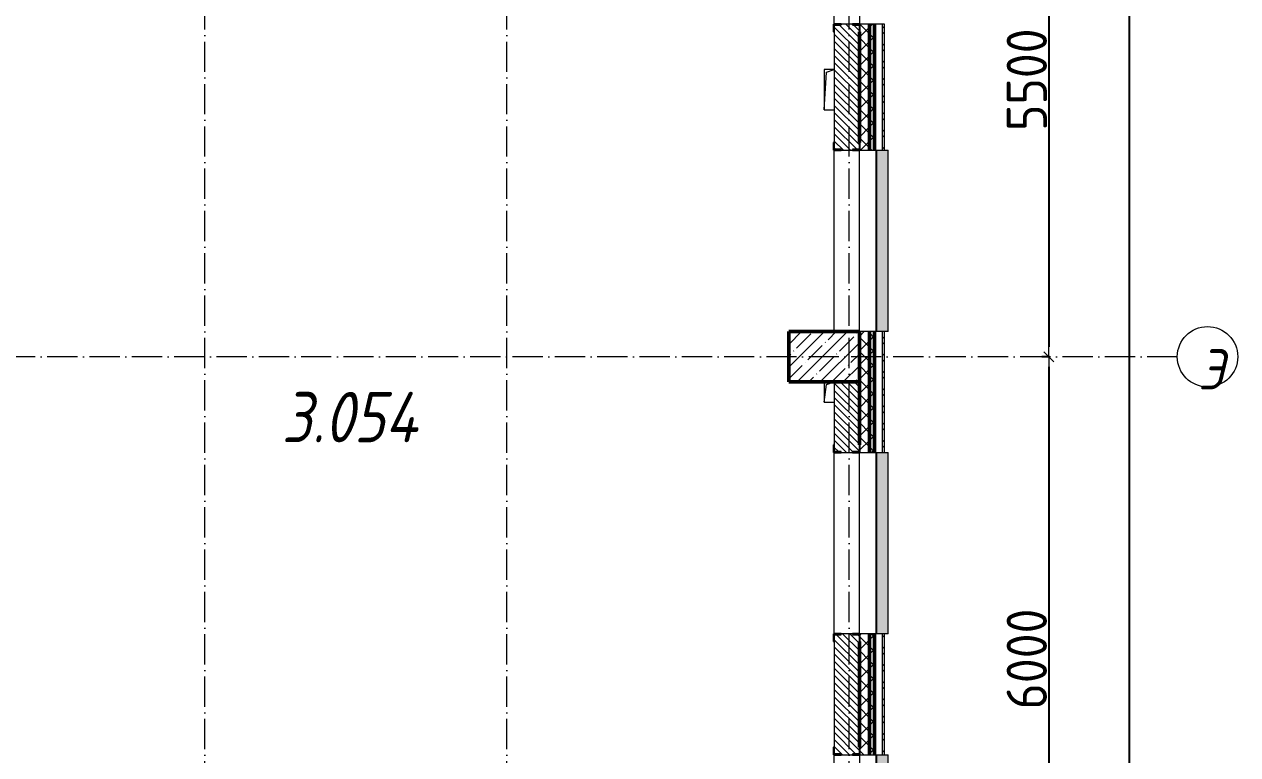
# Model space of a CAD drawing. Header units: millimetres. Extents: x -213536 to 1564669, y -45299 to 942238.
# Drawn here: x 157685 to 169737, y 493547 to 500797 of the extents above; entities that cross this region are included whole.
import ezdxf

# ---------------------------------------------------------------- set-up
doc = ezdxf.new("R2010")
doc.units = ezdxf.units.MM
doc.linetypes.add('50_200_ШТРИХ_1Т_ш5_п1_п1_', pattern=[700, 500, -100, 0, -100])
for name, color, linetype, lineweight in [('A-____-____-DIMS', 7, 'Continuous', 9), ('A-GENM-____-MCUT', 7, 'Continuous', 25), ('A-GENM-____-OTLN', 7, 'Continuous', 9), ('A-GENM-____-OTLN-1', 7, 'Continuous', 25), ('A-GLAZ-____-OTLN', 7, 'Continuous', 9), ('A-WALL-____-MCUT-2', 7, 'Continuous', 50), ('A-WALL-____-MCUT-3', 7, 'Continuous', 9), ('A-WALL-____-OTLN', 7, 'Continuous', 9), ('A-WALL-____-PATT-1', 7, 'Continuous', 9), ('A-WALL-FNSH-MCUT-1', 7, 'Continuous', 9), ('S-COLS-____-MCUT', 7, 'Continuous', 50), ('S-COLS-____-OTLN', 7, 'Continuous', 9), ('S-GRID-____-IDEN', 7, 'Continuous', 9), ('S-GRID-____-OTLN-1', 7, '50_200_ШТРИХ_1Т_ш5_п1_п1_', 9), ('Марки помещений', 7, 'Continuous', 9)]:
    doc.layers.add(name, color=color, linetype=linetype, lineweight=lineweight)
doc.layers.add('A-GLAZ-____-OTLN-1', color=7, linetype='Continuous', lineweight=9, true_color=0xc0c0c0)
doc.styles.add('ISOCPEUR_I', font='isocpeui.ttf', dxfattribs={"width": 0.9, "height": 2.5})
doc.styles.add('ISOCPEUR_I_2', font='isocpeui.ttf', dxfattribs={"width": 0.85, "height": 2.3})
doc.styles.add('СПДС', font='isocpeur.ttf', dxfattribs={"width": 0.9})
doc.dimstyles.new('Размера А3', dxfattribs={"dimtxt": 200, "dimasz": 100, "dimexe": 70, "dimexo": 100, "dimgap": 20, "dimtad": 1, "dimdec": 0, "dimrnd": 10, "dimzin": 0, "dimdsep": 46, "dimtxsty": 'СПДС', "dimblk": 'ARROWHEAD_6', "dimcen": 1, "dimclrd": 256, "dimclre": 256, "dimclrt": 256, "dimazin": 0, "dimtfac": 1, "dimtdec": 0, "dimtmove": 2, "dimatfit": 3, "dimfxl": 1, "dimtolj": 1, "dimtzin": 0, "dimarcsym": 0})
pattern_1 = [(135, (142429.057, 459015.94), (-35.35534, -35.35534), [])]
pattern_2 = [(45, (142429.06, 459015.94), (-85.53659, 85.53659), []), (45, (142486.08, 459015.94), (-85.53659, 85.53659), [])]
pattern_3 = [(45, (142429.06, 459015.94), (-70.71068, 70.71068), []), (135, (142429.06, 459015.94), (-70.71068, -70.71068), [])]

# ---------------------------------------------------------------- blocks, each defined once
blk = doc.blocks.new('BSC_Колонна _Прямоугольная - 500х700-V8-АР1_План отверстий 3 этажа в осях 1-64_А-ГГ')
at = {"layer": 'S-COLS-____-OTLN'}
h = blk.add_hatch(dxfattribs=at)
h.set_pattern_fill('FP_42', color=256, style=0, pattern_type=2)
h.set_pattern_definition([(315, (-38481.04, 23200), (114.04925, 114.04925), []), (315, (-38481.04, 23085.95), (114.04925, 114.04925), [201.613, -40.323, 3.353, -36.97])])
h.paths.add_polyline_path([(-250, 237), (-250, -350), (250, -350), (250, 350), (-250, 350)], flags=0)
at = {"layer": 'S-COLS-____-MCUT'}
for p, q in [((250, 350), (-250, 350)), ((-250, 350), (-250, -350)), ((250, -350), (250, 350)), ((-250, -350), (250, -350))]:
    blk.add_line(p, q, dxfattribs=at)
blk = doc.blocks.new('Фахверк_СКБ_Уголок - 250_2700-27497298-АР1_План отверстий 3 этажа в осях 1-64_А-ГГ')
at = {"layer": 'A-GENM-____-MCUT'}
for p, q in [((200, 181), (125, 181)), ((125, 181), (125, 106)), ((131, 106), (131, 175)), ((131, 175), (200, 175)), ((200, 175), (200, 181)), ((125, 106), (131, 106)), ((131, -6), (125, -6)), ((125, -6), (125, -81)), ((125, -81), (200, -81)), ((131, -75), (131, -6)), ((200, -75), (131, -75)), ((200, -81), (200, -75))]:
    blk.add_line(p, q, dxfattribs=at)
blk = doc.blocks.new('AR_Отверстие прямоугольное _в плите_ - AR_Отверстие прямоугольное _в плите_-V178-АР1_План отверстий 3 этажа в осях 1-64_А-ГГ')
at = {"layer": 'A-GENM-____-OTLN'}
for p, q in [((-50, 100), (-50, -100)), ((-50, -100), (-25, 75)), ((-25, 75), (50, 100)), ((-50, -100), (50, -100))]:
    blk.add_line(p, q, dxfattribs=at)
blk = doc.blocks.new('AR_Отверстие прямоугольное _в плите_ - AR_Отверстие прямоугольное _в плите_-30510902-АР1_План отверстий 3 этажа в осях 1-64_А-ГГ')
at = {"layer": 'A-GENM-____-OTLN'}
for p, q in [((50, 200), (-50, 200)), ((-50, 200), (-50, -200)), ((-50, -200), (-25, 175)), ((-25, 175), (50, 200)), ((-50, -200), (50, -200))]:
    blk.add_line(p, q, dxfattribs=at)
blk = doc.blocks.new('Отлив_СКБ - Отлив витража_120_НВФ-31885687-АР1_План отверстий 3 этажа в осях 1-64_А-ГГ')
at = {"layer": 'A-GLAZ-____-OTLN-1'}
for points in [[(0, 0), (0, -2), (1800, -2), (1800, 0), (534, 0)], [(0, -2), (0, -120), (1800, -120), (1800, -2), (534, -2)]]:
    blk.add_hatch(color=256, dxfattribs=at).paths.add_polyline_path(points, flags=0)
at = {"layer": 'A-GLAZ-____-OTLN'}
for p, q in [((0, 0), (1800, 0)), ((1800, -2), (0, -2)), ((0, -120), (0, -83)), ((0, -120), (1800, -120)), ((1800, -83), (1800, -120))]:
    blk.add_line(p, q, dxfattribs=at)
blk = doc.blocks.new('Ось сетки - Круг_Ø6_00__ISO-2_5_0_9K_-25732049-АР1_План отверстий 3 этажа в осях 1-64_А-ГГ')
at = {"layer": 'S-GRID-____-IDEN'}
blk.add_circle((0, 0), 3, dxfattribs=at)
blk = doc.blocks.new('ARROWHEAD_6')
at = {"color": 0, "linetype": 'Continuous'}
for p, q in [((0, 0), (-1, 0)), ((-0.5, -0.5), (0.5, 0.5))]:
    blk.add_line(p, q, dxfattribs=at)
blk = doc.blocks.new('*D2886')
at = {"layer": 'A-____-____-DIMS', "lineweight": -2, "transparency": 16777216}
for p, q in [((167868, 502997), (167792, 502997)), ((167862, 502897), (167862, 497597)), ((167868, 497497), (167792, 497497))]:
    blk.add_line(p, q, dxfattribs=at)
at = {"layer": 'Defpoints', "color": 0, "lineweight": 50, "transparency": 16777216}
for p in [(167968, 502997), (167862, 497497), (167968, 497497)]:
    blk.add_point(p, dxfattribs=at)
at = {"layer": 'A-____-____-DIMS', "lineweight": -2, "transparency": 16777216, "xscale": 100, "yscale": 100, "zscale": 100}
for p, rotation in [((167862, 502997), 90), ((167862, 497497), 270)]:
    blk.add_blockref('ARROWHEAD_6', p, dxfattribs=dict(at, rotation=rotation))
at = {"layer": 'A-____-____-DIMS', "transparency": 16777216, "insert": (167642, 500247), "char_height": 400, "attachment_point": 5, "rotation": 90, "style": 'СПДС'}
blk.add_mtext('\\A1;5500', dxfattribs=at)
blk = doc.blocks.new('*D2887')
at = {"layer": 'A-____-____-DIMS', "lineweight": -2, "transparency": 16777216}
for p, q in [((167868, 497497), (167792, 497497)), ((167862, 497397), (167862, 491597)), ((167868, 491497), (167792, 491497))]:
    blk.add_line(p, q, dxfattribs=at)
at = {"layer": 'Defpoints', "color": 0, "lineweight": 50, "transparency": 16777216}
for p in [(167968, 497497), (167862, 491497), (167968, 491497)]:
    blk.add_point(p, dxfattribs=at)
at = {"layer": 'A-____-____-DIMS', "lineweight": -2, "transparency": 16777216, "xscale": 100, "yscale": 100, "zscale": 100}
for p, rotation in [((167862, 497497), 90), ((167862, 491497), 270)]:
    blk.add_blockref('ARROWHEAD_6', p, dxfattribs=dict(at, rotation=rotation))
at = {"layer": 'A-____-____-DIMS', "transparency": 16777216, "insert": (167642, 494497), "char_height": 400, "attachment_point": 5, "rotation": 90, "style": 'СПДС'}
blk.add_mtext('\\A1;6000', dxfattribs=at)
blk = doc.blocks.new('*D2892')
at = {"layer": 'A-____-____-DIMS', "lineweight": -2, "transparency": 16777216}
for p, q in [((168656, 506647), (168732, 506647)), ((168662, 473297), (168662, 506547)), ((168656, 473197), (168732, 473197))]:
    blk.add_line(p, q, dxfattribs=at)
at = {"layer": 'Defpoints', "color": 0, "lineweight": 50, "transparency": 16777216}
for p in [(168556, 506647), (168662, 506647), (168556, 473197)]:
    blk.add_point(p, dxfattribs=at)
at = {"layer": 'A-____-____-DIMS', "lineweight": -2, "transparency": 16777216, "xscale": 100, "yscale": 100, "zscale": 100}
for p, rotation in [((168662, 506647), 90), ((168662, 473197), 270)]:
    blk.add_blockref('ARROWHEAD_6', p, dxfattribs=dict(at, rotation=rotation))
at = {"layer": 'A-____-____-DIMS', "transparency": 16777216, "insert": (168442, 489922), "char_height": 400, "attachment_point": 5, "rotation": 90, "style": 'СПДС'}
blk.add_mtext('\\A1;33450', dxfattribs=at)

msp = doc.modelspace()

# ---------------------------------------------------------------- hatches: boundary and pattern name
at = {"layer": 'A-WALL-____-PATT-1'}
h = msp.add_hatch(dxfattribs=at)
h.set_pattern_fill('FP_3', color=256, style=0, pattern_type=2)
h.set_pattern_definition(pattern_2)
h.paths.add_polyline_path([(166229.1, 500567), (166229.1, 500797), (166209.1, 500797), (166209.1, 500567)], flags=0)
h.paths.add_polyline_path([(166229.1, 502597), (166229.1, 506997), (166209.1, 506997), (166209.1, 502597)], flags=0)
h = msp.add_hatch(dxfattribs=at)
h.set_pattern_fill('FP_1', color=256, style=0, pattern_type=2)
h.set_pattern_definition(pattern_3)
h.paths.add_polyline_path([(166079.1, 468547), (166079.1, 470747), (165985.1, 470747), (165985.1, 470672), (165979.1, 470672), (165979.1, 468547)], flags=0)
h.paths.add_polyline_path([(166079.1, 472547), (166079.1, 473747), (165985.1, 473747), (165985.1, 473672), (165979.1, 473672), (165979.1, 472622), (165985.1, 472622), (165985.1, 472547)], flags=0)
h.paths.add_polyline_path([(166079.1, 475547), (166079.1, 476747), (165979.1, 476747), (165979.1, 475622), (165985.1, 475622), (165985.1, 475547)], flags=0)
h.paths.add_polyline_path([(166079.1, 478547), (166079.1, 479747), (165985.1, 479747), (165985.1, 479672), (165979.1, 479672), (165979.1, 478622), (165985.1, 478622), (165985.1, 478547)], flags=0)
h.paths.add_polyline_path([(165979.1, 481547), (166079.1, 481547), (166079.1, 482747), (165985.1, 482747), (165985.1, 482672), (165979.1, 482672), (165979.1, 482047)], flags=0)
h.paths.add_polyline_path([(165985.1, 484547), (166079.1, 484547), (166079.1, 485747), (165979.1, 485747), (165979.1, 484622), (165985.1, 484622), (165985.1, 484553)], flags=0)
h.paths.add_polyline_path([(165985.1, 487547), (166079.1, 487547), (166079.1, 488747), (165985.1, 488747), (165985.1, 488672), (165979.1, 488672), (165979.1, 487622), (165985.1, 487622), (165985.1, 487553)], flags=0)
h.paths.add_polyline_path([(165985.1, 490547), (166079.1, 490547), (166079.1, 491747), (165979.1, 491747), (165979.1, 490622), (165985.1, 490622), (165985.1, 490553)], flags=0)
h.paths.add_polyline_path([(166079.1, 493547), (166079.1, 494747), (165985.1, 494747), (165985.1, 494672), (165979.1, 494672), (165979.1, 493622), (165985.1, 493622), (165985.1, 493547)], flags=0)
h.paths.add_polyline_path([(165985.1, 496547), (166079.1, 496547), (166079.1, 497747), (165979.1, 497747), (165979.1, 496622), (165985.1, 496622), (165985.1, 496553)], flags=0)
h.paths.add_polyline_path([(166079.1, 499547), (166079.1, 500797), (165985.1, 500797), (165985.1, 500722), (165979.1, 500722), (165979.1, 499622), (165985.1, 499622), (165985.1, 499547)], flags=0)
h.paths.add_polyline_path([(166079.1, 502597), (166079.1, 506747), (165979.1, 506747), (165979.1, 502597)], flags=0)
h = msp.add_hatch(dxfattribs=at)
h.set_pattern_fill('FP_1', color=256, style=0, pattern_type=2)
h.set_pattern_definition(pattern_3)
h.paths.add_polyline_path([(166129.1, 468547), (166129.1, 470747), (166079.1, 470747), (166079.1, 468547)], flags=0)
h.paths.add_polyline_path([(166129.1, 472547), (166129.1, 473747), (166079.1, 473747), (166079.1, 472547)], flags=0)
h.paths.add_polyline_path([(166129.1, 475547), (166129.1, 476747), (166079.1, 476747), (166079.1, 475547)], flags=0)
h.paths.add_polyline_path([(166129.1, 478547), (166129.1, 479747), (166079.1, 479747), (166079.1, 478547)], flags=0)
h.paths.add_polyline_path([(166129.1, 481547), (166129.1, 482747), (166079.1, 482747), (166079.1, 481547)], flags=0)
h.paths.add_polyline_path([(166079.1, 484547), (166129.1, 484547), (166129.1, 485747), (166079.1, 485747), (166079.1, 485550.9)], flags=0)
h.paths.add_polyline_path([(166079.1, 487547), (166129.1, 487547), (166129.1, 488747), (166079.1, 488747)], flags=0)
h.paths.add_polyline_path([(166129.1, 490547), (166129.1, 491747), (166079.1, 491747), (166079.1, 490547)], flags=0)
h.paths.add_polyline_path([(166079.1, 493547), (166129.1, 493547), (166129.1, 494747), (166079.1, 494747), (166079.1, 494151.2)], flags=0)
h.paths.add_polyline_path([(166079.1, 496547), (166129.1, 496547), (166129.1, 497747), (166079.1, 497747), (166079.1, 497591.3)], flags=0)
h.paths.add_polyline_path([(166129.1, 499547), (166129.1, 500797), (166079.1, 500797), (166079.1, 499547)], flags=0)
h.paths.add_polyline_path([(166129.1, 502597), (166129.1, 506747), (166079.1, 506747), (166079.1, 502597)], flags=0)
h = msp.add_hatch(dxfattribs=at)
h.set_pattern_fill('FP_6', color=256, style=0, pattern_type=2)
h.set_pattern_definition(pattern_1)
h.paths.add_polyline_path([(165798.1, 499547), (165910.1, 499547), (165910.1, 499553), (165979.1, 499553), (165979.1, 500791), (165910.1, 500791), (165910.1, 500797), (165798.1, 500797), (165798.1, 500791), (165729.1, 500791), (165729.1, 499553), (165798.1, 499553)], flags=0)
h = msp.add_hatch(dxfattribs=at)
h.set_pattern_fill('FP_3', color=256, style=0, pattern_type=2)
h.set_pattern_definition(pattern_2)
h.paths.add_polyline_path([(166209.1, 468737), (166229.1, 468737), (166229.1, 470747), (166209.1, 470747), (166209.1, 468780.3)], flags=0)
h.paths.add_polyline_path([(166229.1, 472547), (166229.1, 473747), (166209.1, 473747), (166209.1, 472547)], flags=0)
h.paths.add_polyline_path([(166229.1, 475547), (166229.1, 476747), (166209.1, 476747), (166209.1, 475547)], flags=0)
h.paths.add_polyline_path([(166229.1, 478547), (166229.1, 479747), (166209.1, 479747), (166209.1, 478547)], flags=0)
h.paths.add_polyline_path([(166209.1, 481547), (166229.1, 481547), (166229.1, 482747), (166209.1, 482747)], flags=0)
h.paths.add_polyline_path([(166229.1, 484547), (166229.1, 485747), (166209.1, 485747), (166209.1, 484547)], flags=0)
h.paths.add_polyline_path([(166229.1, 487547), (166229.1, 488747), (166209.1, 488747), (166209.1, 487547)], flags=0)
h.paths.add_polyline_path([(166209.1, 490547), (166229.1, 490547), (166229.1, 491747), (166209.1, 491747), (166209.1, 490711.1)], flags=0)
h.paths.add_polyline_path([(166229.1, 493547), (166229.1, 494747), (166209.1, 494747), (166209.1, 493547)], flags=0)
h.paths.add_polyline_path([(166229.1, 496547), (166229.1, 497747), (166209.1, 497747), (166209.1, 496547)], flags=0)
h.paths.add_polyline_path([(166209.1, 499547), (166229.1, 499547), (166229.1, 500567), (166209.1, 500567), (166209.1, 500171.4)], flags=0)
h = msp.add_hatch(dxfattribs=at)
h.set_pattern_fill('FP_6', color=256, style=0, pattern_type=2)
h.set_pattern_definition(pattern_1)
h.paths.add_polyline_path([(165910.1, 493547), (165910.1, 493553), (165979.1, 493553), (165979.1, 494741), (165910.1, 494741), (165910.1, 494747), (165798.1, 494747), (165798.1, 494741), (165729.1, 494741), (165729.1, 493553), (165798.1, 493553), (165798.1, 493547)], flags=0)
h.paths.add_polyline_path([(165910.1, 496547), (165910.1, 496553), (165979.1, 496553), (165979.1, 497247), (165729.1, 497247), (165729.1, 496553), (165798.1, 496553), (165798.1, 496547)], flags=0)

# ---------------------------------------------------------------- linework, layer by layer
at = {"layer": 'A-WALL-____-MCUT-2'}
for p, q in [((166079.1, 499547), (166079.1, 500797)), ((166129.1, 499547), (166129.1, 500797)), ((165979.1, 499622), (165979.1, 500722)), ((166079.1, 496547), (166079.1, 497747)), ((166129.1, 496547), (166129.1, 497747)), ((165979.1, 497247), (165979.1, 496622)), ((166079.1, 493547), (166079.1, 494747)), ((166129.1, 493547), (166129.1, 494747)), ((165979.1, 494672), (165979.1, 493622))]:
    msp.add_line(p, q, dxfattribs=at)
at = {"layer": 'A-WALL-____-MCUT-3'}
for p, q in [((165910.1, 500797), (165798.1, 500797)), ((166209.1, 500797), (165985.1, 500797)), ((166209.1, 499547), (166209.1, 500797)), ((165729.1, 500722), (165729.1, 499622)), ((165798.1, 499547), (165910.1, 499547)), ((165985.1, 499547), (166209.1, 499547)), ((166209.1, 497747), (165979.1, 497747)), ((166209.1, 496547), (166209.1, 497747)), ((165729.1, 497247), (165729.1, 496622)), ((165798.1, 496547), (165910.1, 496547)), ((165985.1, 496547), (166209.1, 496547)), ((165910.1, 494747), (165798.1, 494747)), ((166209.1, 494747), (165985.1, 494747)), ((166209.1, 493547), (166209.1, 494747)), ((165729.1, 494672), (165729.1, 493622)), ((165798.1, 493547), (165910.1, 493547)), ((165985.1, 493547), (166209.1, 493547))]:
    msp.add_line(p, q, dxfattribs=at)
at = {"layer": 'A-WALL-____-OTLN'}
for p, q in [((165729.1, 500797), (165729.1, 502597)), ((165979.1, 502597), (165979.1, 500797)), ((165729.1, 497747), (165729.1, 499547)), ((165979.1, 497747), (165979.1, 499547)), ((165729.1, 494747), (165729.1, 496547)), ((165979.1, 494747), (165979.1, 496547)), ((165729.1, 491747), (165729.1, 493547)), ((165979.1, 493547), (165979.1, 491747))]:
    msp.add_line(p, q, dxfattribs=at)
at = {"layer": 'A-WALL-FNSH-MCUT-1'}
for p, q in [((166229.1, 500797), (166209.1, 500797)), ((166229.1, 499547), (166229.1, 500797)), ((166209.1, 499547), (166229.1, 499547)), ((166229.1, 497747), (166209.1, 497747)), ((166229.1, 496547), (166229.1, 497747)), ((166209.1, 496547), (166229.1, 496547)), ((166229.1, 494747), (166209.1, 494747)), ((166229.1, 493547), (166229.1, 494747)), ((166209.1, 493547), (166229.1, 493547))]:
    msp.add_line(p, q, dxfattribs=at)
at = {"layer": 'S-GRID-____-OTLN-1', "color": 251, "ltscale": 0.6, "true_color": 0x636466}
for p, q in [((159479.1, 454533.3), (159479.1, 508896.9)), ((162479.1, 454533.3), (162479.1, 508896.9)), ((165879.1, 454533.3), (165879.1, 508896.9)), ((169136.8, 497497), (137760.3, 497497))]:
    msp.add_line(p, q, dxfattribs=at)

# ---------------------------------------------------------------- block references
at = {"layer": 'A-GENM-____-OTLN'}
for name, p in [('AR_Отверстие прямоугольное _в плите_ - AR_Отверстие прямоугольное _в плите_-30510902-АР1_План отверстий 3 этажа в осях 1-64_А-ГГ', (165679.1, 500147)), ('AR_Отверстие прямоугольное _в плите_ - AR_Отверстие прямоугольное _в плите_-V178-АР1_План отверстий 3 этажа в осях 1-64_А-ГГ', (165679.1, 497147))]:
    msp.add_blockref(name, p, dxfattribs=at)
at = {"layer": 'A-GENM-____-OTLN-1'}
for p, rotation in [((165804.1, 500922), 269.9999999999999), ((165904.1, 499422), 89.99999999999991), ((165904.1, 496422), 89.99999999999991), ((165804.1, 494872), 269.9999999999999), ((165904.1, 493422), 89.99999999999991)]:
    msp.add_blockref('Фахверк_СКБ_Уголок - 250_2700-27497298-АР1_План отверстий 3 этажа в осях 1-64_А-ГГ', p, dxfattribs=dict(at, rotation=rotation))
at = {"layer": 'A-GLAZ-____-OTLN', "rotation": 89.99999999999932}
for p in [(166146.1, 497747), (166146.1, 494747), (166146.1, 491747)]:
    msp.add_blockref('Отлив_СКБ - Отлив витража_120_НВФ-31885687-АР1_План отверстий 3 этажа в осях 1-64_А-ГГ', p, dxfattribs=at)
at = {"layer": 'S-COLS-____-OTLN', "rotation": 89.9999999999999}
msp.add_blockref('BSC_Колонна _Прямоугольная - 500х700-V8-АР1_План отверстий 3 этажа в осях 1-64_А-ГГ', (165629.1, 497497), dxfattribs=at)
at = {"layer": 'S-GRID-____-IDEN', "xscale": 99.99999999999993, "yscale": 99.99999999999993, "zscale": 99.99999999999993, "rotation": 89.99999999999982}
msp.add_blockref('Ось сетки - Круг_Ø6_00__ISO-2_5_0_9K_-25732049-АР1_План отверстий 3 этажа в осях 1-64_А-ГГ', (169436.8, 497497), dxfattribs=at)

# ---------------------------------------------------------------- texts
at = {"layer": 'S-GRID-____-IDEN', "insert": (169344, 497573.1), "char_height": 400, "width": 223.671, "attachment_point": 1, "style": 'ISOCPEUR_I'}
msp.add_mtext('\\fISOCPEUR|b0|i1|c204|p34|;\\W.9;Э', dxfattribs=at)
at = {"layer": 'Марки помещений', "insert": (160241.9, 497147.9), "char_height": 500, "width": 817.721, "attachment_point": 1, "style": 'ISOCPEUR_I_2'}
msp.add_mtext('3.054', dxfattribs=at)

# ---------------------------------------------------------------- dimensions: what is measured, and where the dimension line sits
at = {"layer": 'A-____-____-DIMS'}
for base, p1, p2, picture, middle in [((168661.6, 506647), (168555.5, 473197), (168555.5, 506647), '*D2892', (168441.6, 489922)), ((167861.6, 497497), (167967.7, 502997), (167967.7, 497497), '*D2886', (167641.6, 500247)), ((167861.6, 491497), (167967.7, 497497), (167967.7, 491497), '*D2887', (167641.6, 494497))]:
    dim = msp.add_linear_dim(base=base, p1=p1, p2=p2, angle=90, dimstyle='Размера А3', override={"dimtxt": 400}, dxfattribs=at)
    dim.commit()
    dim.dimension.update_dxf_attribs({"geometry": picture, "text_midpoint": middle})

doc.saveas('drawing.dxf')
